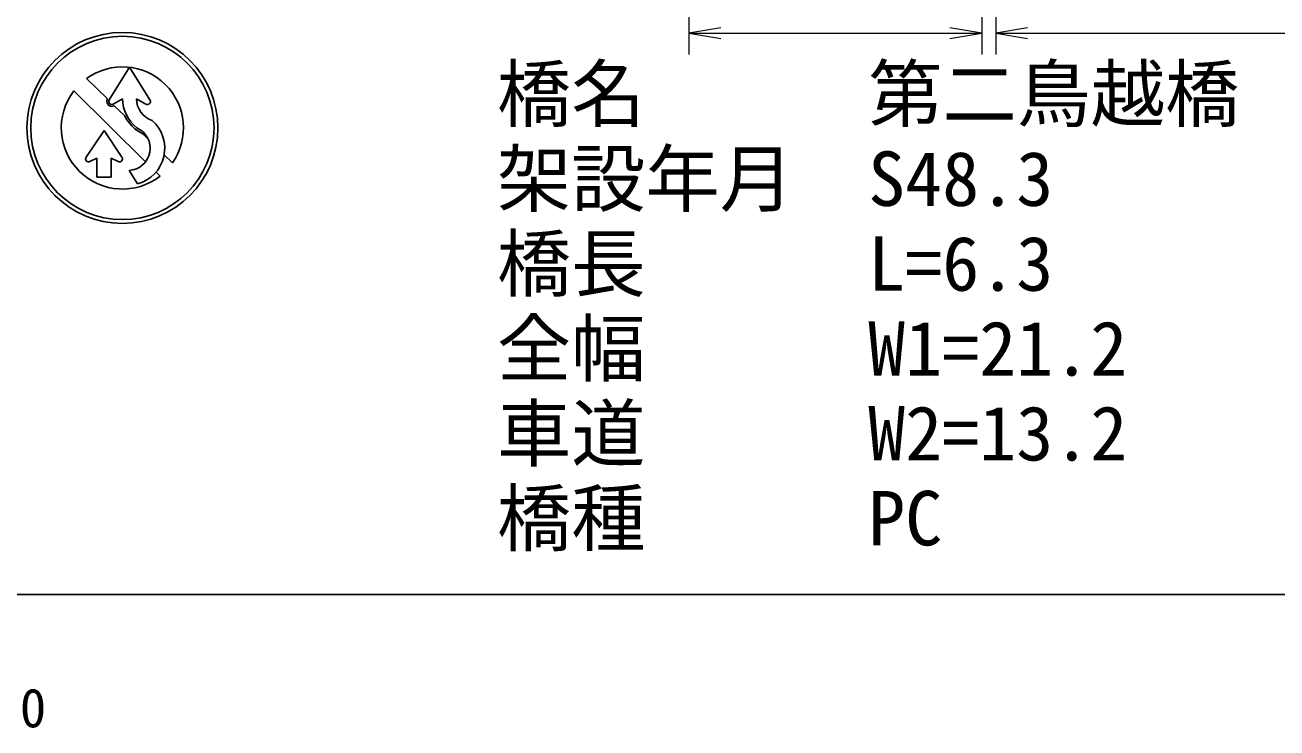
# Model space of a CAD drawing. Units: millimetres, scale not verified. Extents: x 40000 to 680000, y 20000 to 380000.
# Drawn here: x 469960 to 528984, y 198715 to 231847 of the extents above; entities that cross this region are included whole.
import ezdxf
from ezdxf.enums import TextEntityAlignment as Align

# ---------------------------------------------------------------- set-up
doc = ezdxf.new("R2010")
doc.units = ezdxf.units.MM
doc.header["$LTSCALE"] = 1000
for name, color, linetype, lineweight in [('M-STR-HTXT', 7, 'Continuous', 13), ('M-STR-STRC', 7, 'Continuous', 25), ('M-TTL-BAND', 7, 'Continuous', 25)]:
    doc.layers.add(name, color=color, linetype=linetype, lineweight=lineweight)
doc.styles.add('ＭＳ ゴシック', font='')
doc.styles.get('ＭＳ ゴシック').set_extended_font_data('MS Gothic')

# ---------------------------------------------------------------- blocks, each defined once
blk = doc.blocks.new('open_arrow')
at = {"color": 0, "linetype": 'Continuous', "lineweight": -2}
blk.add_lwpolyline([(7.5, 1.25), (0, 0), (7.5, -1.25)], dxfattribs=at)

msp = doc.modelspace()

# ---------------------------------------------------------------- linework, layer by layer
at = {"layer": 'M-STR-HTXT'}
for p, q in [((515067, 240895), (515067, 230462)), ((515731, 240907), (515731, 230462)), ((501261, 238068), (501261, 230462)), ((501261, 231462), (515067, 231462)), ((515731, 231462), (564581, 231462))]:
    msp.add_line(p, q, dxfattribs=at)
at = {"layer": 'M-STR-STRC'}
for p, q in [((473928, 228324), (474889, 229857)), ((473928, 228324), (474889, 229857)), ((475851, 228324), (474889, 229857)), ((475851, 228324), (474889, 229857)), ((472864, 229332), (473847, 228364)), ((472864, 229332), (473847, 228364)), ((472257, 228739), (475645, 225402)), ((472257, 228739), (475645, 225402)), ((474120, 228122), (474562, 228369)), ((474120, 228122), (474562, 228369)), ((474169, 228046), (474659, 227564)), ((474169, 228046), (474659, 227564)), ((475659, 228122), (475217, 228369)), ((475659, 228122), (475217, 228369)), ((472839, 225626), (473685, 226884)), ((472839, 225626), (473685, 226884)), ((474531, 225626), (473685, 226884)), ((474531, 225626), (473685, 226884)), ((475509, 226727), (475769, 226471)), ((475509, 226727), (475769, 226471)), ((473022, 225417), (473347, 225579)), ((473022, 225417), (473347, 225579)), ((473347, 224679), (473347, 225579)), ((473347, 224679), (473347, 225579)), ((474347, 225417), (474022, 225579)), ((474022, 224679), (474022, 225579)), ((474347, 225417), (474022, 225579)), ((474022, 224679), (474022, 225579)), ((476522, 225729), (476910, 225346)), ((476522, 225729), (476910, 225346)), ((474865, 224993), (475269, 224364)), ((474865, 224993), (475269, 224364)), ((476137, 224916), (476327, 224730)), ((476137, 224916), (476327, 224730)), ((473347, 224679), (474022, 224679)), ((473347, 224679), (474022, 224679))]:
    msp.add_line(p, q, dxfattribs=at)
for radius in [4500, 4500, 4320, 4320]:
    msp.add_circle((474551, 226997), radius, dxfattribs=at)
for centre, radius, start, end in [((474551, 226997), 2880, 325.01478, 125.8468), ((474551, 226997), 2880, 325.01478, 125.8468), ((474551, 226997), 2880, 142.79212, 308.06946), ((474551, 226997), 2880, 142.79212, 308.06946), ((474050, 228247), 234, 150.12214, 300.73943), ((474050, 228247), 234, 150.12214, 300.73943), ((474050, 228247), 144, 147.89837, 299.2433), ((474050, 228247), 144, 147.89837, 299.2433), ((476286, 228366), 1724, 179.87965, 232.34202), ((476286, 228366), 1724, 179.87965, 232.34202), ((476286, 228366), 1069, 179.87965, 251.91579), ((476286, 228366), 1069, 179.87965, 251.91579), ((475729, 228247), 144, 240.7567, 32.10163), ((475729, 228247), 144, 240.7567, 32.10163), ((476286, 228366), 1814, 206.23235, 244.62922), ((476286, 228366), 1814, 206.23235, 244.62922), ((474812, 226040), 1737, 285.25, 48.91043), ((474812, 226040), 1737, 285.25, 48.91043), ((474812, 226040), 1049, 272.88807, 66.36853), ((474812, 226040), 1049, 272.88807, 66.36853), ((472958, 225546), 144, 146.08257, 296.56505), ((472958, 225546), 144, 146.08257, 296.56505), ((474411, 225546), 144, 243.43495, 33.91743), ((474411, 225546), 144, 243.43495, 33.91743)]:
    msp.add_arc(centre, radius, start, end, dxfattribs=at)
at = {"layer": 'M-TTL-BAND'}
msp.add_line((40000, 205000), (579000, 205000), dxfattribs=at)

# ---------------------------------------------------------------- block references
at = {"layer": 'M-STR-HTXT', "xscale": 200, "yscale": 200}
for p in [(501261, 231462), (515731, 231462)]:
    msp.add_blockref('open_arrow', p, dxfattribs=at)
at = {"layer": 'M-STR-HTXT', "xscale": 200, "yscale": 200, "rotation": 180}
msp.add_blockref('open_arrow', (515067, 231462), dxfattribs=at)

# ---------------------------------------------------------------- texts
at = {"layer": 'M-STR-HTXT', "style": 'ＭＳ ゴシック'}
for s, p in [('橋名\u3000\u3000\u3000第二鳥越橋', (492210, 229888)), ('架設年月\u3000S48.3', (492210, 225888)), ('橋長\u3000\u3000\u3000L=6.3', (492210, 221888)), ('全幅\u3000\u3000\u3000W1=21.2', (492210, 217888)), ('車道\u3000\u3000\u3000W2=13.2', (492210, 213888)), ('橋種\u3000\u3000\u3000PC', (492210, 209888))]:
    msp.add_text(s, height=2566, dxfattribs=at).set_placement(p, align=Align.TOP_LEFT)
at = {"layer": 'M-TTL-BAND', "style": 'ＭＳ ゴシック'}
msp.add_text('400.0', height=1833, dxfattribs=at).set_placement((467844, 198195), align=Align.BOTTOM_CENTER)

doc.saveas('drawing.dxf')
